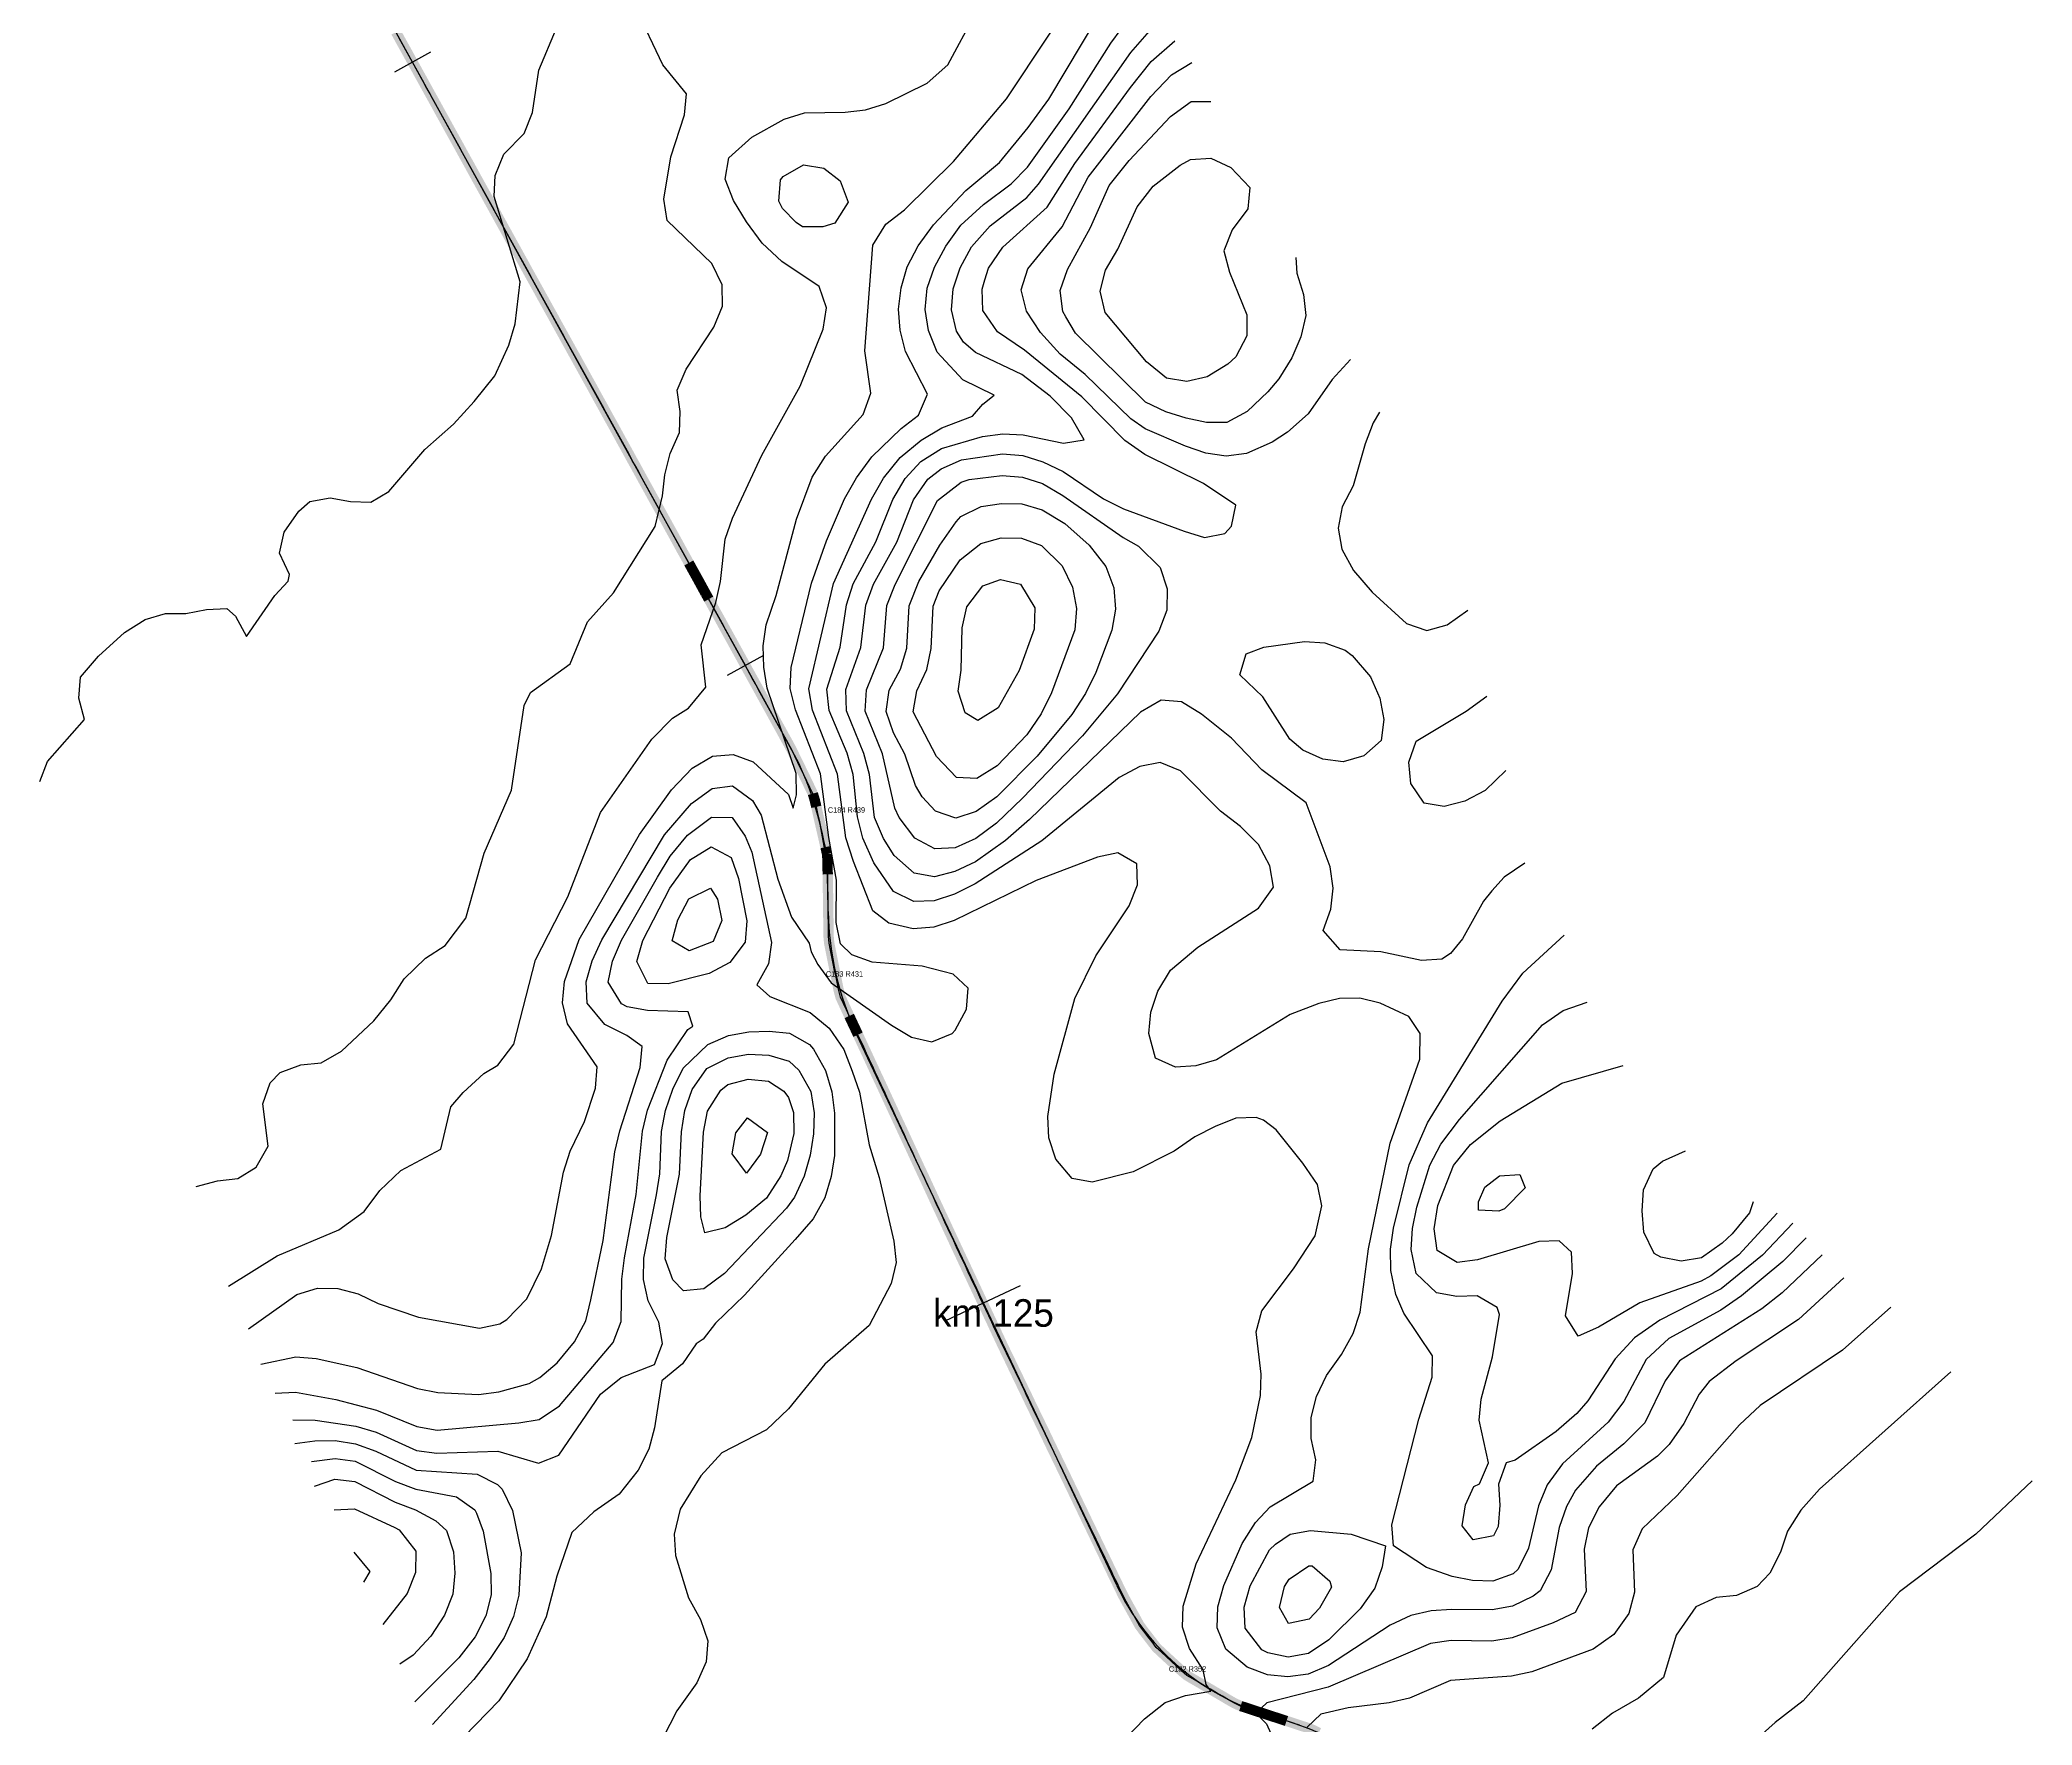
# Model space of a CAD drawing. Header units: metres. Extents: x 697254 to 930473, y 8023396 to 8227001.
# Drawn here: x 830489 to 833383, y 8078434 to 8080882 of the extents above; entities that cross this region are included whole.
import ezdxf

# ---------------------------------------------------------------- set-up
doc = ezdxf.new("R2010")
doc.units = ezdxf.units.M
for name, color, linetype in [('ALIGNMENT_FITTED', 4, 'Continuous'), ('CENTRELINE', 7, 'Continuous'), ('CHAINAGE', 7, 'Continuous'), ('CONTOUR_10M', 33, 'Continuous'), ('CONTOUR_INDEX_50M', 34, 'Continuous'), ('CURVE_LABELS', 4, 'Continuous'), ('GRADE_0-4', 3, 'Continuous'), ('GRADE_4-6', 2, 'Continuous'), ('GRADE_6-8', 30, 'Continuous'), ('GRADE_GT8', 1, 'Continuous')]:
    doc.layers.add(name, color=color, linetype=linetype)

msp = doc.modelspace()

# ---------------------------------------------------------------- linework, layer by layer
at = {"layer": 'ALIGNMENT_FITTED'}
for p, q in [((831579.4, 8079855.1), (830819.7, 8081232)), ((831634.5, 8079615.7), (831634, 8079649.2)), ((832054, 8078636.5), (831675.7, 8079437.8)), ((832311.6, 8078436.3), (832262.7, 8078452.3))]:
    msp.add_line(p, q, dxfattribs=at)
for centre, radius, start, end in [((831194.7, 8079642.9), 439.3, 0.8314, 28.8886), ((832065.9, 8079622), 431.4, -179.1686, -154.7337), ((832372, 8078786.5), 351.7, -154.7337, -108.1058), ((832176.6, 8078023.5), 434.3, 36.2227, 71.8942)]:
    msp.add_arc(centre, radius, start, end, dxfattribs=at)
at = {"layer": 'CENTRELINE'}
msp.add_polyline3d([(832319.2, 8078433.9, 1248.1), (832309.7, 8078437, 1249.4), (832300.2, 8078440.1, 1250.3), (832290.7, 8078443.2, 1251.5), (832281.1, 8078446.3, 1252.4), (832271.6, 8078449.4, 1253.2), (832262.1, 8078452.5, 1254.5), (832252.6, 8078455.6, 1256.1), (832243.1, 8078458.7, 1257.2), (832233.6, 8078461.8, 1257.6), (832224.5, 8078465.9, 1257.4), (832215.8, 8078470.9, 1256.5), (832207.2, 8078476, 1255.4), (832198.6, 8078481, 1254.3), (832189.9, 8078486.1, 1254.4), (832181.3, 8078491.1, 1255.1), (832172.6, 8078496.2, 1255.5), (832164, 8078501.2, 1255.3), (832155.4, 8078506.3, 1254.3), (832147.8, 8078512.8, 1253.7), (832140.5, 8078519.6, 1254.4), (832133.1, 8078526.4, 1254.9), (832125.7, 8078533.2, 1254.7), (832118.4, 8078540, 1254.5), (832111.1, 8078546.8, 1254.3), (832105, 8078554.8, 1254.7), (832098.9, 8078562.7, 1255), (832092.8, 8078570.6, 1255.1), (832086.8, 8078578.7, 1255.3), (832082, 8078587.4, 1255.2), (832077.2, 8078596.2, 1255), (832072.3, 8078604.9, 1254.5), (832067.5, 8078613.7, 1254), (832062.7, 8078622.5, 1254), (832058.3, 8078631.5, 1254), (832054, 8078640.5, 1253.9), (832049.6, 8078649.5, 1253.3), (832045.3, 8078658.5, 1252.8), (832040.9, 8078667.6, 1252.2), (832036.6, 8078676.6, 1252.5), (832032.3, 8078685.6, 1253.2), (832027.9, 8078694.6, 1253.6), (832023.6, 8078703.6, 1253.6), (832019.2, 8078712.7, 1253.5), (832014.9, 8078721.7, 1253.4), (832010.5, 8078730.7, 1253.4), (832006.2, 8078739.7, 1253.5), (832001.9, 8078748.7, 1253.5), (831997.5, 8078757.7, 1253.5), (831993.2, 8078766.8, 1253.5), (831988.8, 8078775.8, 1253.5), (831984.5, 8078784.8, 1253.5), (831980.2, 8078793.8, 1253.6), (831975.8, 8078802.8, 1254.1), (831971.5, 8078811.9, 1254.4), (831967.1, 8078820.9, 1254.6), (831962.8, 8078829.9, 1254.7), (831958.4, 8078838.9, 1254.7), (831954.1, 8078847.9, 1254.7), (831949.8, 8078857, 1254.8), (831945.4, 8078866, 1254.9), (831941.1, 8078875, 1255), (831936.7, 8078884, 1255.1), (831932.4, 8078893, 1255), (831928, 8078902, 1254.9), (831923.7, 8078911.1, 1254.8), (831919.4, 8078920.1, 1254.8), (831915, 8078929.1, 1255.1), (831910.7, 8078938.1, 1255.3), (831906.3, 8078947.1, 1255.4), (831902, 8078956.2, 1255.5), (831897.7, 8078965.2, 1255.5), (831893.3, 8078974.2, 1255.5), (831889, 8078983.2, 1255.8), (831884.7, 8078992.3, 1256.1), (831880.5, 8079001.3, 1256.4), (831876.2, 8079010.4, 1256.6), (831872, 8079019.5, 1257), (831867.7, 8079028.5, 1257.3), (831863.5, 8079037.6, 1257.5), (831859.2, 8079046.6, 1257.9), (831854.9, 8079055.7, 1258.3), (831850.7, 8079064.8, 1258.5), (831846.4, 8079073.8, 1258.4), (831842.2, 8079082.9, 1257.9), (831837.9, 8079092, 1257.7), (831833.7, 8079101, 1257.8), (831829.4, 8079110.1, 1257.8), (831825.2, 8079119.1, 1257.6), (831820.9, 8079128.2, 1257.1), (831816.7, 8079137.3, 1256.4), (831812.5, 8079146.3, 1255.9), (831808.3, 8079155.4, 1255.8), (831804.1, 8079164.5, 1256.2), (831799.8, 8079173.6, 1256.7), (831795.6, 8079182.7, 1256.9), (831791.4, 8079191.7, 1256.7), (831787.2, 8079200.8, 1256.3), (831783, 8079209.9, 1256.3), (831778.8, 8079219, 1256.6), (831774.6, 8079228.1, 1256.6), (831770.4, 8079237.1, 1256.5), (831766.1, 8079246.2, 1256.1), (831761.9, 8079255.3, 1255.6), (831757.7, 8079264.4, 1255.2), (831753.5, 8079273.5, 1255.1), (831749.3, 8079282.5, 1255.5), (831745.1, 8079291.6, 1255.6), (831740.9, 8079300.7, 1255.2), (831736.6, 8079309.8, 1254.7), (831732.4, 8079318.9, 1254.2), (831728.2, 8079327.9, 1253.8), (831724, 8079337, 1253.7), (831719.8, 8079346.1, 1254), (831715.6, 8079355.2, 1254.2), (831711.4, 8079364.3, 1254.3), (831707.2, 8079373.3, 1254.1), (831702.9, 8079382.4, 1253.8), (831698.7, 8079391.5, 1253.4), (831694.5, 8079400.6, 1253.2), (831690.3, 8079409.7, 1253.5), (831686.1, 8079418.7, 1253.6), (831681.9, 8079427.8, 1253.5), (831677.7, 8079436.9, 1253.3), (831673.5, 8079446, 1252.8), (831669.2, 8079455.1, 1252), (831665, 8079464.1, 1251.4), (831660.8, 8079473.2, 1251), (831656.6, 8079482.3, 1250.5), (831652.4, 8079491.4, 1249.5), (831649.8, 8079501, 1247.9), (831647.8, 8079510.8, 1246.5), (831645.8, 8079520.6, 1245.9), (831643.8, 8079530.4, 1245.3), (831641.8, 8079540.2, 1244.9), (831639.9, 8079550, 1246.2), (831637.9, 8079559.9, 1247.7), (831635.9, 8079569.7, 1249), (831635, 8079579.6, 1248.3), (831634.9, 8079589.6, 1247.5), (831634.7, 8079599.6, 1246.8), (831634.6, 8079609.6, 1246.7), (831634.4, 8079619.6, 1246.7), (831634.3, 8079629.6, 1246.7), (831634.2, 8079639.6, 1246), (831634, 8079649.7, 1245.3), (831633.9, 8079659.7, 1244.5), (831633.7, 8079669.7, 1244.3), (831633.6, 8079679.7, 1244.1), (831633.5, 8079689.7, 1243.9), (831632.7, 8079699.6, 1244.3), (831630.5, 8079709.4, 1244.2), (831628.3, 8079719.1, 1243.9), (831626.1, 8079728.9, 1243.3), (831623.8, 8079738.7, 1242.7), (831621.6, 8079748.4, 1242.1), (831619.4, 8079758.2, 1241.3), (831617.2, 8079767.9, 1240.3), (831614.9, 8079777.7, 1239.2), (831612.1, 8079787.2, 1238.6), (831607.7, 8079796.2, 1238.9), (831603.4, 8079805.3, 1238.7), (831599, 8079814.3, 1238), (831594.7, 8079823.3, 1237.3), (831590.3, 8079832.3, 1236.6), (831585.9, 8079841.3, 1235.7), (831581.6, 8079850.3, 1236), (831576.9, 8079859.1, 1236.7), (831572, 8079867.9, 1236.5), (831567.2, 8079876.7, 1235.6), (831562.4, 8079885.4, 1234.9), (831557.5, 8079894.2, 1234.3), (831552.7, 8079903, 1234.7), (831547.9, 8079911.8, 1235.1), (831543.1, 8079920.5, 1235.5), (831538.2, 8079929.3, 1235.2), (831533.4, 8079938.1, 1234.4), (831528.6, 8079946.8, 1233.7), (831523.7, 8079955.6, 1234.2), (831518.9, 8079964.4, 1234.3), (831514.1, 8079973.1, 1233.9), (831509.3, 8079981.9, 1233.2), (831504.4, 8079990.7, 1232.6), (831499.6, 8079999.4, 1232.1), (831494.8, 8080008.2, 1232.4), (831489.9, 8080017, 1232.5), (831485.1, 8080025.7, 1232.1), (831480.3, 8080034.5, 1231.1), (831475.5, 8080043.3, 1229.9), (831470.6, 8080052, 1228.7), (831465.8, 8080060.8, 1228.2), (831461, 8080069.6, 1227.7), (831456.1, 8080078.3, 1227.1), (831451.3, 8080087.1, 1226.2), (831446.5, 8080095.9, 1224.9), (831441.7, 8080104.6, 1224.7), (831436.8, 8080113.4, 1224.9), (831432, 8080122.2, 1224.6), (831427.2, 8080131, 1224), (831422.3, 8080139.7, 1223.3), (831417.5, 8080148.5, 1222.3), (831412.7, 8080157.3, 1221.1), (831407.9, 8080166, 1220.6), (831403, 8080174.8, 1220.2), (831398.2, 8080183.6, 1219.7), (831393.4, 8080192.3, 1219.4), (831388.6, 8080201.1, 1219.3), (831383.7, 8080209.9, 1219.3), (831378.9, 8080218.6, 1219.2), (831374.1, 8080227.4, 1219), (831369.2, 8080236.2, 1218.7), (831364.4, 8080244.9, 1218.4), (831359.6, 8080253.7, 1218.1), (831354.8, 8080262.5, 1217.9), (831349.9, 8080271.2, 1217.9), (831345.1, 8080280, 1217.8), (831340.3, 8080288.8, 1217.7), (831335.4, 8080297.5, 1217.6), (831330.6, 8080306.3, 1217.5), (831325.8, 8080315.1, 1217.4), (831321, 8080323.9, 1217), (831316.1, 8080332.6, 1216.6), (831311.3, 8080341.4, 1216.3), (831306.5, 8080350.2, 1216), (831301.6, 8080358.9, 1215.6), (831296.8, 8080367.7, 1215.2), (831292, 8080376.5, 1214.9), (831287.2, 8080385.2, 1214.7), (831282.3, 8080394, 1214.5), (831277.5, 8080402.7, 1214.2), (831272.6, 8080411.5, 1214), (831267.8, 8080420.3, 1213.9), (831262.9, 8080429, 1213.7), (831258.1, 8080437.8, 1213.4), (831253.2, 8080446.5, 1213), (831248.4, 8080455.3, 1212.8), (831243.5, 8080464.1, 1212.7), (831238.7, 8080472.8, 1212.7), (831233.9, 8080481.6, 1212.7), (831229, 8080490.3, 1212.5), (831224.2, 8080499.1, 1212.3), (831219.3, 8080507.8, 1211.7), (831214.5, 8080516.6, 1211), (831209.6, 8080525.4, 1210.6), (831204.8, 8080534.1, 1210.3), (831199.9, 8080542.9, 1210.2), (831195.1, 8080551.6, 1210), (831190.3, 8080560.4, 1209.8), (831185.4, 8080569.2, 1209.9), (831180.6, 8080577.9, 1210), (831175.7, 8080586.7, 1210), (831170.9, 8080595.5, 1210), (831166.1, 8080604.2, 1209.9), (831161.2, 8080613, 1209.7), (831156.4, 8080621.7, 1209.5), (831151.6, 8080630.5, 1209.7), (831146.7, 8080639.3, 1209.7), (831141.9, 8080648, 1209.6), (831137.1, 8080656.8, 1209.3), (831132.2, 8080665.6, 1208.6), (831127.4, 8080674.3, 1208), (831122.5, 8080683.1, 1207.5), (831117.7, 8080691.9, 1207.4), (831112.9, 8080700.6, 1207.3), (831108, 8080709.4, 1207.1), (831103.2, 8080718.1, 1207), (831098.4, 8080726.9, 1207), (831093.5, 8080735.7, 1207.3), (831088.7, 8080744.4, 1207.5), (831083.8, 8080753.2, 1207.3), (831079, 8080762, 1206.7), (831074.2, 8080770.7, 1206.1), (831069.3, 8080779.5, 1205.5), (831064.5, 8080788.3, 1205.4), (831059.7, 8080797, 1205.4), (831054.8, 8080805.8, 1205.3), (831050, 8080814.5, 1205.1), (831045.2, 8080823.3, 1205.1), (831040.3, 8080832.1, 1205.2), (831035.5, 8080840.8, 1205.3), (831030.6, 8080849.6, 1205.3), (831025.8, 8080858.4, 1205.2), (831021, 8080867.1, 1205), (831016.1, 8080875.9, 1204.8), (831011.3, 8080884.6, 1204.8)], dxfattribs=at)
at = {"layer": 'CHAINAGE'}
for p, q in [((831056.9, 8080864.1), (831004.4, 8080835.1)), ((831540.4, 8079987.6), (831487.8, 8079958.7)), ((831913.5, 8079072.1), (831804.9, 8079021.2))]:
    msp.add_line(p, q, dxfattribs=at)
at = {"layer": 'CONTOUR_10M'}
for points, elevation in [([(830792.1, 8079009.5), (830862.7, 8079059.6), (830892.4, 8079068.6), (830922, 8079068.4), (830951.4, 8079060.3), (830980.8, 8079046.7), (831039.5, 8079026.5), (831128, 8079010.8), (831157.6, 8079016.9), (831167.7, 8079023), (831196.5, 8079053.3), (831218, 8079096.8), (831232.7, 8079145.1), (831250, 8079237.1), (831259.8, 8079267.7), (831280.6, 8079310.9), (831296.4, 8079359.5), (831298.9, 8079390.2), (831255.6, 8079452.5), (831248.4, 8079483.4), (831251.6, 8079514.1), (831272.9, 8079575.3), (831360.1, 8079727.8), (831406.7, 8079792.6), (831436.7, 8079824), (831466.6, 8079841.4), (831496.2, 8079844.1), (831525.6, 8079833.4), (831576.7, 8079785.8), (831583.6, 8079765.9), (831588.2, 8079785.6), (831587.8, 8079816.4), (831545.9, 8079940.2), (831540.8, 8079971), (831540.1, 8080001.8), (831544.3, 8080032.5), (831559, 8080074.8), (831588.6, 8080185.7), (831611.2, 8080246.9), (831630.7, 8080277.3), (831685, 8080338), (831696.4, 8080368.6), (831687.8, 8080430.3), (831699.5, 8080584), (831718.2, 8080614.4), (831745.5, 8080635.2), (831816.5, 8080705.2), (831893.3, 8080796.3), (832017.2, 8080983.3)], 1240), ([(830716.1, 8079216.4), (830747.2, 8079224.7), (830776.8, 8079228.1), (830803.5, 8079244.4), (830820.8, 8079274.9), (830813.2, 8079336.5), (830824, 8079367.1), (830838.4, 8079382.1), (830868.2, 8079393.3), (830897.8, 8079396.3), (830927.6, 8079412.8), (830974.3, 8079457), (830998.9, 8079487.4), (831018.4, 8079517.9), (831049.5, 8079548.1), (831077.9, 8079566.5), (831108.1, 8079606.1), (831134.5, 8079700.6), (831174.6, 8079792.3), (831192.8, 8079915.1), (831202.1, 8079934), (831259.5, 8079975.6), (831284.7, 8080036.7), (831322.6, 8080078.8), (831383.3, 8080175), (831393.7, 8080219.6), (831396.9, 8080250.4), (831404.9, 8080281), (831418.5, 8080311.6), (831419.2, 8080342.3), (831415, 8080373.2), (831428, 8080403.7), (831468.1, 8080464.6), (831481.1, 8080495.2), (831480.6, 8080526), (831465.2, 8080557), (831400.5, 8080619.6), (831395.6, 8080650.5), (831405.6, 8080711.9), (831425.6, 8080773.1), (831428.8, 8080803.8), (831394.2, 8080845.7), (831354.9, 8080928.1)], 1220), ([(830763.5, 8079071.6), (830834.1, 8079115.7), (830923.4, 8079153.4), (830960.2, 8079180.3), (830983, 8079210.7), (831013.4, 8079239.7), (831071.6, 8079270.8), (831086.4, 8079332.1), (831104, 8079353.2), (831134, 8079380.4), (831154.7, 8079392.6), (831177.9, 8079423), (831209, 8079545.6), (831256.1, 8079637.1), (831303.5, 8079759.5), (831378.3, 8079866.4), (831408.3, 8079896.6), (831431.4, 8079911.3), (831456.7, 8079941.6), (831449.8, 8080003.3), (831471, 8080064.5), (831478, 8080095.2), (831484.9, 8080156.6), (831495.5, 8080187.2), (831538, 8080278.8), (831593.5, 8080379.1), (831627.3, 8080462), (831632.1, 8080492.7), (831621.2, 8080523.7), (831566.9, 8080560.3), (831538.4, 8080586.6), (831515.8, 8080617.7), (831496.9, 8080648.8), (831484.9, 8080679.8), (831490.3, 8080710.5), (831523.3, 8080740.7), (831570.3, 8080766.7), (831600, 8080776), (831659.1, 8080776.9), (831688.7, 8080780.3), (831718.4, 8080789.6), (831778, 8080818.9), (831808, 8080845.6), (831848.5, 8080920.1)], 1230), ([(831973.8, 8078318.8), (832094.1, 8078443.2), (832124, 8078466.7), (832153.7, 8078477.3), (832190.4, 8078483.2), (832183.5, 8078492.9), (832179.1, 8078514.2), (832159.3, 8078545.3), (832149.1, 8078576.2), (832150.1, 8078607), (832169.2, 8078668.2), (832226.5, 8078790.4), (832249.7, 8078851.6), (832262.4, 8078912.9), (832263.5, 8078943.7), (832255.9, 8079005.3), (832264.5, 8079036), (832310.6, 8079096.8), (832341.9, 8079144.8), (832351.7, 8079188.4), (832345.2, 8079219.3), (832323.8, 8079250.4), (832285.3, 8079298.9), (832266.9, 8079312.9), (832256.1, 8079316.6), (832226.5, 8079315.6), (832196.7, 8079303.7), (832166.9, 8079288.5), (832137.1, 8079267.8), (832077.4, 8079237.8), (832018.1, 8079222.7), (831988.6, 8079228), (831964.9, 8079256.3), (831955, 8079287.2), (831953.6, 8079318), (831962.7, 8079379.4), (831992.9, 8079489.7), (832023.4, 8079551.4), (832071.5, 8079623.9), (832083.6, 8079654.4), (832082.8, 8079685.2), (832055.4, 8079700.9), (832025.8, 8079695), (831936.5, 8079660.9), (831817.4, 8079602.7), (831787.7, 8079593.1), (831758.1, 8079590.6), (831722.3, 8079598.8), (831699.4, 8079617.1), (831671, 8079688.3), (831660.2, 8079722.9), (831648.1, 8079815.4), (831611.4, 8079908.3), (831606.4, 8079939.2), (831641.9, 8080092.5), (831697.2, 8080214.7), (831714.7, 8080245.2), (831739.2, 8080275.6), (831769.6, 8080300.3), (831799.5, 8080318.5), (831844.3, 8080335.4), (831859.1, 8080352.6), (831875.6, 8080365.7), (831830.1, 8080388.4), (831792.9, 8080428.6), (831780.2, 8080459.6), (831775.4, 8080490.4), (831778.2, 8080521.1), (831788.9, 8080551.7), (831805.5, 8080582.3), (831827.2, 8080612.7), (831860.2, 8080642.9), (831900.3, 8080673), (831923.8, 8080697.2), (831984.3, 8080781.7), (832045, 8080877.4), (832075.2, 8080917.7)], 1260), ([(830489.2, 8079804.9), (830500.4, 8079834), (830554, 8079894.7), (830545.7, 8079925.6), (830548.2, 8079956.4), (830574.6, 8079986.7), (830612.3, 8080021.2), (830642.2, 8080039.9), (830671.9, 8080049), (830701.4, 8080048.6), (830731.1, 8080054.7), (830760.7, 8080056), (830773.5, 8080045), (830789.6, 8080015.3), (830830.6, 8080074.9), (830850, 8080095.8), (830852.1, 8080105.3), (830837.5, 8080136.3), (830844.1, 8080167), (830865.6, 8080197.4), (830881.4, 8080211.3), (830911.1, 8080216.6), (830940.5, 8080211.5), (830970.1, 8080210.5), (830996.1, 8080226.1), (831048.7, 8080286.8), (831090.1, 8080324), (831120.2, 8080356.6), (831150.4, 8080394), (831170.7, 8080438.7), (831179.9, 8080469.3), (831186.9, 8080530.7), (831149.3, 8080654.5), (831150.8, 8080685.2), (831163.4, 8080715.8), (831192.7, 8080746.1), (831205.1, 8080776.7), (831214.1, 8080838.1), (831239.7, 8080899.2)], 1210), ([(833078.4, 8079117.1), (833020.4, 8079062), (832990.5, 8079038.7), (832871, 8078963.4), (832850.5, 8078934.1), (832820.7, 8078873), (832790, 8078842.7), (832750.3, 8078810.2), (832720.2, 8078775.3), (832706.8, 8078751.8), (832696.3, 8078721.2), (832684.7, 8078659.8), (832668.7, 8078629.3), (832658.5, 8078621.2), (832628.7, 8078606.7), (832599.1, 8078601.6), (832540, 8078602.1), (832510.4, 8078599.9), (832480.7, 8078593.1), (832451, 8078579.3), (832361.3, 8078520.6), (832331.6, 8078508.1), (832302, 8078504.2), (832272.4, 8078507), (832243.1, 8078518.2), (832212.1, 8078544.4), (832199.4, 8078575.4), (832200.5, 8078606.1), (832209.3, 8078636.8), (832235.7, 8078697.9), (832255, 8078728.4), (832276.4, 8078751.3), (832338.8, 8078788.6), (832342.8, 8078819.3), (832335.9, 8078850.2), (832336, 8078880.9), (832344, 8078911.6), (832358.5, 8078942.1), (832380.1, 8078972.5), (832396.9, 8079003), (832407.1, 8079033.7), (832419.5, 8079125.8), (832450.6, 8079279.2), (832493.9, 8079401.6), (832494.5, 8079438.6), (832477.7, 8079463.4), (832436.1, 8079482.6), (832406.7, 8079490.2), (832377.1, 8079489.3), (832347.4, 8079482.4), (832305.3, 8079466.2), (832198.3, 8079400.3), (832168.6, 8079391.8), (832139, 8079389.8), (832109.7, 8079402.9), (832100.4, 8079438.7), (832102.9, 8079469.5), (832113.2, 8079500.1), (832131.5, 8079530.6), (832171.4, 8079563.9), (832259.4, 8079620.8), (832281.3, 8079651.2), (832276.2, 8079682.1), (832259.3, 8079713.1), (832233.4, 8079739.2), (832204.2, 8079761.6), (832146, 8079820.3), (832116.7, 8079832.2), (832087, 8079826.5), (832057.2, 8079810.7), (831944.7, 8079718.3), (831847.8, 8079656.1), (831818, 8079641), (831788.3, 8079631.3), (831758.7, 8079630.2), (831729.4, 8079644.9), (831700.5, 8079686.7), (831684.9, 8079722.5), (831676.8, 8079753.4), (831670.5, 8079815), (831661.9, 8079846), (831635.7, 8079907.9), (831632.6, 8079938.8), (831651.6, 8080000), (831660.8, 8080061.4), (831670.5, 8080092), (831703.5, 8080153), (831728.4, 8080214.2), (831746.1, 8080244.7), (831769.1, 8080269.5), (831799, 8080288.5), (831858.4, 8080305.9), (831888, 8080309.5), (831917.5, 8080308.4), (831976.4, 8080296.4), (832006.1, 8080300.8), (831987.7, 8080333.1), (831956.8, 8080364.4), (831915.7, 8080395.8), (831848.4, 8080427.7), (831831, 8080442.9), (831820.9, 8080458.9), (831813.7, 8080489.8), (831816.1, 8080520.5), (831826, 8080551.1), (831842.6, 8080581.6), (831869.7, 8080612), (831923.1, 8080653.1), (831939.7, 8080672.4), (832074.3, 8080863.5), (832104.5, 8080898.5)], 1270), ([(832646.3, 8079685.9), (832616.4, 8079665.8), (832598.6, 8079646.1), (832586.3, 8079631.1), (832555.9, 8079576.3), (832538.6, 8079554.7), (832525.8, 8079546.5), (832496.2, 8079544.6), (832437.3, 8079557.1), (832378.3, 8079560.3), (832353.4, 8079588.5), (832364.6, 8079619.1), (832368.1, 8079649.8), (832363.6, 8079680.7), (832328.6, 8079773.6), (832264.3, 8079821.6), (832220.5, 8079867.6), (832176.9, 8079902.5), (832147.7, 8079920.3), (832118.2, 8079922.7), (832088.3, 8079905.2), (831927.1, 8079749.3), (831892.2, 8079719.1), (831848.3, 8079688.1), (831818.5, 8079673.8), (831788.8, 8079666.3), (831759.4, 8079671.4), (831730.2, 8079697.2), (831714.8, 8079722), (831701.6, 8079752.5), (831694.3, 8079814.7), (831686.3, 8079845.6), (831661.1, 8079907.5), (831660.2, 8079938.3), (831682, 8079999.5), (831689, 8080061), (831700.3, 8080091.5), (831734, 8080152.5), (831758.2, 8080213.7), (831779.3, 8080244.1), (831798.5, 8080259), (831828.3, 8080272.2), (831887.5, 8080280.6), (831917, 8080278.1), (831946.4, 8080269.3), (831975.8, 8080254.9), (832034.2, 8080215.5), (832063.6, 8080200.7), (832151.7, 8080168.5), (832181.1, 8080159.1), (832210.8, 8080165.2), (832220.2, 8080175.4), (832226.5, 8080206.1), (832179.5, 8080237.6), (832094.4, 8080279.7), (832065.2, 8080300), (832002.8, 8080363.6), (831919.5, 8080431.5), (831880.3, 8080457.9), (831859.1, 8080489.1), (831858.3, 8080519.8), (831862.1, 8080533.3), (831867.5, 8080550.5), (831887.9, 8080580.9), (831952.5, 8080639.2), (831992.7, 8080702.3), (832073.5, 8080812.7), (832103.7, 8080850.4), (832137.8, 8080880.4)], 1280), ([(832393.4, 8080417.6), (832366.6, 8080388.5), (832331.8, 8080338.7), (832301.8, 8080312.3), (832279.4, 8080297.6), (832242.2, 8080281.3), (832212.6, 8080277.2), (832183.1, 8080281.6), (832153.7, 8080291.6), (832095, 8080317), (832073.9, 8080331.7), (832007.6, 8080396), (831971.6, 8080425.7), (831942.6, 8080456.9), (831922.4, 8080488), (831914.8, 8080518.9), (831924.3, 8080549.5), (831974.5, 8080610.3), (832012.3, 8080682.6), (832102.9, 8080799.6), (832132.9, 8080831), (832162.8, 8080849)], 1290), ([(832145.7, 8080699.8), (832160.5, 8080708.3), (832190.1, 8080710.2), (832219.4, 8080696.7), (832246.8, 8080667.4), (832244.2, 8080636.7), (832221.1, 8080606.3), (832209, 8080575.7), (832217.2, 8080544.8), (832242.6, 8080482.8), (832242.7, 8080452), (832226.7, 8080421.5), (832214.8, 8080410.8), (832184.9, 8080392.4), (832155.2, 8080385.9), (832125.8, 8080390.4), (832096.6, 8080414.3), (832037, 8080486.2), (832029.3, 8080517.1), (832037.4, 8080547.7), (832055.2, 8080578.2), (832083.4, 8080639.3), (832106.6, 8080669.7), (832145.7, 8080699.8)], 1310), ([(831565, 8080678.5), (831568.9, 8080683.4), (831598.7, 8080700.3), (831628.2, 8080695.6), (831651.7, 8080677.1), (831663.3, 8080646.1), (831643.9, 8080615.7), (831626.8, 8080610.3), (831597.3, 8080610.6), (831587.8, 8080616.6), (831568.2, 8080637.2), (831562.9, 8080647.7), (831565, 8080678.5)], 1240), ([(832435.4, 8080341.1), (832425.9, 8080325.9), (832414.7, 8080295.4), (832396.9, 8080234.1), (832381.2, 8080203.6), (832375.2, 8080172.9), (832380.4, 8080142), (832397.5, 8080111), (832424.7, 8080079.8), (832474.7, 8080034.1), (832504.1, 8080024.1), (832533.7, 8080032.2), (832563.6, 8080053.6)], 1280), ([(831839.4, 8080243.2), (831887, 8080249.2), (831916.5, 8080246.9), (831945.9, 8080237.7), (831975.2, 8080220.4), (832062.9, 8080159.2), (832085.4, 8080146.8), (832116.5, 8080115.6), (832127, 8080084.6), (832126.3, 8080053.8), (832114.5, 8080023.3), (832054.5, 8079931.9), (832003.7, 8079871.2), (831916.7, 8079780.3), (831878.8, 8079744.1), (831848.9, 8079721.8), (831819.1, 8079708.6), (831789.5, 8079706.9), (831760.2, 8079722.4), (831737.6, 8079752.4), (831731.4, 8079766.1), (831713.2, 8079845.1), (831688.2, 8079907.1), (831690.1, 8079937.8), (831714.7, 8079999), (831719.8, 8080060.5), (831731.9, 8080091), (831793.1, 8080213.1), (831827.7, 8080239.7), (831839.4, 8080243.2)], 1290), ([(831856.3, 8080150.6), (831885.5, 8080158.8), (831915.1, 8080158.2), (831944.5, 8080147.7), (831974.4, 8080117.9), (831989.1, 8080086.8), (831995.2, 8080056), (831992.5, 8080025.2), (831958.7, 8079933.5), (831944, 8079902.9), (831923.1, 8079872.5), (831880.1, 8079827.4), (831850.3, 8079809.2), (831820.8, 8079810.4), (831791.7, 8079841.2), (831757.7, 8079906), (831763.1, 8079936.6), (831777.9, 8079967.2), (831783.8, 8079997.9), (831787, 8080059.4), (831795.6, 8080081.6), (831825.9, 8080126.5), (831856.3, 8080150.6)], 1310), ([(831858.9, 8080089), (831884.5, 8080098.2), (831914, 8080091.3), (831934.7, 8080057), (831933.7, 8080026.2), (831912, 8079966.1), (831881.5, 8079911.9), (831851.7, 8079893.1), (831833.4, 8079904.7), (831823.4, 8079935.7), (831827.6, 8079966.4), (831829, 8080027.9), (831835.9, 8080058.6), (831858.9, 8080089)], 1320), ([(832241.7, 8079990.4), (832267.2, 8079999.8), (832326.4, 8080008.3), (832356, 8080006.2), (832385.4, 8079995.7), (832395.6, 8079987.9), (832422.3, 8079956.7), (832435.6, 8079925.7), (832441.5, 8079894.8), (832437.9, 8079864.1), (832412.4, 8079842.2), (832382.7, 8079833.4), (832353.2, 8079837.1), (832323.9, 8079850.2), (832304.8, 8079866.3), (832266, 8079927.9), (832232.2, 8079959.8), (832241.7, 8079990.4)], 1290), ([(832619, 8079820.9), (832588.9, 8079791.6), (832559.1, 8079776.1), (832529.4, 8079768.3), (832500, 8079773.2), (832480.9, 8079801.9), (832477.8, 8079832.7), (832488.4, 8079863.3), (832561.3, 8079907), (832591.2, 8079928.5)], 1290), ([(830830.9, 8078916.3), (830860.4, 8078917.6), (830919.4, 8078907.2), (830978.2, 8078891.7), (831037, 8078867.9), (831066.4, 8078862.5), (831184.8, 8078873.1), (831214.5, 8078877.8), (831244.3, 8078897.9), (831322, 8078989.8), (831333.6, 8079020.3), (831334.6, 8079081.9), (831338.4, 8079112.6), (831355.3, 8079204.6), (831364.5, 8079296.8), (831371.9, 8079327.5), (831400.3, 8079400), (831430.6, 8079444.3), (831438, 8079449.5), (831431, 8079470.2), (831371.9, 8079472.3), (831342.4, 8079477.4), (831334.1, 8079482), (831314.8, 8079513.1), (831321.2, 8079543.7), (831334.4, 8079574.3), (831386.5, 8079665.8), (831405.1, 8079696.1), (831430.1, 8079726.6), (831465.1, 8079752.9), (831494.7, 8079752.3), (831514, 8079725.3), (831523.4, 8079701.9), (831552.1, 8079570.8), (831547.5, 8079540.1), (831530.8, 8079509.6), (831549.6, 8079492.5), (831608.3, 8079469.4), (831635.7, 8079446.3), (831657, 8079415.2), (831669.4, 8079384.2), (831679.7, 8079353.3), (831693.8, 8079276.8), (831708.4, 8079229.7), (831729.7, 8079137), (831733.2, 8079106.2), (831725.8, 8079075.5), (831693.8, 8079014.5), (831629.6, 8078958.6), (831576.8, 8078893.3), (831544.8, 8078863), (831479.7, 8078829.5), (831449.6, 8078796.2), (831419.2, 8078747.6), (831410.5, 8078711.3), (831412.5, 8078680.5), (831431.3, 8078618.7), (831449, 8078587.6), (831459.6, 8078556.7), (831457.2, 8078525.9), (831443.8, 8078495.4), (831414.5, 8078455), (831384, 8078395.1)], 1260), ([(831441.6, 8079695.7), (831464.4, 8079709.6), (831493.7, 8079694.5), (831503.9, 8079663.9), (831516, 8079602.1), (831513.8, 8079571.4), (831491.3, 8079542), (831461.4, 8079525.9), (831402.1, 8079510.7), (831372.5, 8079511.5), (831356.4, 8079543.2), (831365, 8079573.8), (831404.3, 8079650), (831434.6, 8079691.3), (831441.6, 8079695.7)], 1270), ([(831431.8, 8079634.3), (831463.5, 8079649.9), (831473.6, 8079633.6), (831479.9, 8079602.7), (831467.1, 8079572.1), (831432.4, 8079558.6), (831407.8, 8079573.1), (831416, 8079603.7), (831431.8, 8079634.3)], 1280), ([(833055.2, 8079142.1), (833021.1, 8079107.4), (832961.2, 8079057.5), (832931.3, 8079036.6), (832855.4, 8078995.6), (832822.9, 8078965.3), (832790.1, 8078904.3), (832767.6, 8078873.9), (832701.1, 8078813.4), (832678.7, 8078783), (832666.3, 8078752.4), (832651.8, 8078691.1), (832636.6, 8078660.6), (832629.5, 8078653.9), (832599.8, 8078643.2), (832570.2, 8078643.9), (832540.8, 8078649.8), (832503.7, 8078662.8), (832455.6, 8078694.3), (832453, 8078725.1), (832492.5, 8078878.4), (832511.7, 8078939.6), (832512.2, 8078970.4), (832470.5, 8079032.6), (832458.8, 8079059.5), (832451.9, 8079094.5), (832451.4, 8079125.3), (832455.8, 8079156), (832478.4, 8079247.9), (832505, 8079309), (832613.5, 8079485.6), (832643.7, 8079526.5), (832703.7, 8079581.3)], 1280), ([(833035.8, 8079163), (832991.5, 8079116.5), (832931.8, 8079067.6), (832842.4, 8079022.5), (832805.7, 8078996.4), (832777.7, 8078966.1), (832737.9, 8078905.2), (832722, 8078886.5), (832692, 8078860.6), (832632.2, 8078818.8), (832619.1, 8078814.8), (832608.2, 8078784.2), (832610.3, 8078753.4), (832607.6, 8078722.6), (832600.8, 8078709), (832571.2, 8078703.2), (832555.4, 8078723.5), (832560.2, 8078754.2), (832572.5, 8078780.6), (832580.7, 8078784.6), (832593.6, 8078815.2), (832580, 8078877), (832582.8, 8078907.7), (832599.4, 8078969), (832609.6, 8079030.4), (832606.3, 8079040.5), (832577, 8079057.8), (832547.4, 8079056.6), (832517.9, 8079062), (832488.8, 8079090.3), (832481.3, 8079124.8), (832483.3, 8079155.5), (832489.4, 8079186.2), (832508.6, 8079247.4), (832524.2, 8079278), (832551.6, 8079313.8), (832672.1, 8079451.2), (832702, 8079472.3), (832737.1, 8079484.3)], 1290), ([(830856.5, 8078877.6), (830889.3, 8078876.8), (830948.3, 8078868.4), (830977.7, 8078859.5), (831036.4, 8078833.1), (831065.9, 8078828.9), (831154.6, 8078832.1), (831213.4, 8078814.7), (831243.2, 8078826.1), (831303.7, 8078914.7), (831333.7, 8078938.9), (831381.9, 8078958), (831393.9, 8078988.6), (831388.3, 8079019.5), (831373, 8079050.5), (831365.9, 8079081.4), (831366.4, 8079112.1), (831385.2, 8079204.2), (831389.7, 8079234.9), (831392.5, 8079296.4), (831398.2, 8079327), (831408.5, 8079357.7), (831423.9, 8079388.2), (831459.8, 8079422.7), (831489.5, 8079435.9), (831519.2, 8079441.2), (831548.8, 8079442.3), (831578.3, 8079439.2), (831607.5, 8079422.6), (831613.2, 8079415.9), (831630.7, 8079384.8), (831639.9, 8079353.9), (831643.8, 8079323.1), (831643.4, 8079261.5), (831638.6, 8079230.8), (831629.4, 8079200.2), (831612.7, 8079169.7), (831586.4, 8079139.3), (831513, 8079058.7), (831470.7, 8079018.1), (831452.8, 8078994.9), (831442.7, 8078987.8), (831422.7, 8078959), (831392.7, 8078934), (831382.1, 8078865.7), (831373.8, 8078835), (831358.2, 8078804.5), (831330.9, 8078769.6), (831294.1, 8078744), (831261.8, 8078713.7), (831240.3, 8078650.2), (831224.8, 8078591.2), (831196.9, 8078530.1), (831155.8, 8078469.3), (831088.5, 8078400)], 1270), ([(831458.3, 8079387.6), (831489, 8079403.5), (831518.7, 8079408.6), (831548.2, 8079407.4), (831577.6, 8079398.4), (831591.6, 8079385.5), (831609.2, 8079354.4), (831613.9, 8079323.5), (831613.2, 8079292.8), (831608.4, 8079262.1), (831599.4, 8079231.5), (831585.7, 8079200.9), (831574.1, 8079185.1), (831483.9, 8079090.1), (831454, 8079067.9), (831424.4, 8079064.7), (831408.6, 8079080.7), (831397.6, 8079111.6), (831400, 8079142.4), (831418.4, 8079234.4), (831421.3, 8079295.9), (831426, 8079326.6), (831436.9, 8079357.2), (831458.3, 8079387.6)], 1280), ([(831478.4, 8079356.5), (831488.4, 8079364.5), (831518.1, 8079372.4), (831547.6, 8079369.2), (831569.9, 8079355), (831576.7, 8079345.8), (831583.8, 8079324), (831584.3, 8079293.3), (831575.3, 8079254.2), (831565.4, 8079232), (831544.8, 8079199.6), (831514.9, 8079174.9), (831485, 8079156.4), (831455.3, 8079148.9), (831449.3, 8079172.3), (831448.4, 8079203.1), (831453.1, 8079295.4), (831459.2, 8079326.1), (831478.4, 8079356.5)], 1290), ([(832977.9, 8079194), (832972.9, 8079178.3), (832947.4, 8079147.9), (832932.9, 8079133.9), (832903, 8079113), (832873.4, 8079108), (832843.9, 8079114), (832834.3, 8079119), (832819.1, 8079150), (832816.9, 8079180.9), (832819, 8079211.6), (832832.7, 8079242.1), (832846.2, 8079253.4), (832880, 8079268)], 1310), ([(832588.4, 8079215.4), (832609.4, 8079232), (832639, 8079233.8), (832646.8, 8079214.4), (832616.9, 8079184.1), (832608.5, 8079180.4), (832579, 8079181.9), (832579.2, 8079194.4), (832588.4, 8079215.4)], 1310), ([(833110, 8079083.7), (833043.8, 8079023.3), (832953.5, 8078963.2), (832914.2, 8078933.1), (832899.8, 8078914.7), (832877.3, 8078872.1), (832856.3, 8078841.7), (832839.2, 8078824.8), (832779.7, 8078781.4), (832754.3, 8078751), (832738.9, 8078720.5), (832732.4, 8078689.8), (832735.3, 8078628.2), (832719.4, 8078597.7), (832687.5, 8078582.4), (832628, 8078560.9), (832598.4, 8078556), (832539.3, 8078556.8), (832509.6, 8078552.5), (832360.8, 8078489.3), (832271.8, 8078466.5), (832255.6, 8078451.4), (832271.3, 8078435.8), (832292, 8078389.2)], 1260), ([(833265.4, 8078947.2), (833074.6, 8078776.6), (833047.3, 8078746.2), (833027.8, 8078715.8), (833017.9, 8078685.1), (833002.1, 8078654.6), (832983.9, 8078635.3), (832954.1, 8078622.2), (832924.5, 8078619.5), (832894.7, 8078605.7), (832866.3, 8078564.5), (832847.9, 8078503.3), (832811.6, 8078473.1), (832774, 8078451.4), (832744, 8078428)], 1240), ([(830859.6, 8078843), (830888.9, 8078847.2), (830918.4, 8078847.3), (830947.9, 8078842.8), (830977.3, 8078832.1), (831035.9, 8078804.2), (831124.5, 8078798.6), (831153.8, 8078783.5), (831160.8, 8078776.9), (831175.6, 8078745.9), (831188.6, 8078684.2), (831185.2, 8078622.7), (831177.2, 8078592), (831163.5, 8078561.5), (831143.6, 8078531), (831119.7, 8078500.4), (831059.5, 8078434.8)], 1280), ([(830883.7, 8078817.1), (830918, 8078821.3), (830947.5, 8078817.5), (831006.1, 8078787.9), (831035.5, 8078777), (831094.4, 8078765.5), (831121, 8078746.8), (831123.6, 8078741.9), (831133.2, 8078715.8), (831144.5, 8078654.1), (831144.6, 8078623.3), (831137, 8078592.7), (831121.5, 8078562.1), (831098.1, 8078531.7), (831033.8, 8078467.8)], 1290), ([(833383.4, 8078789), (833301.7, 8078711.3), (833190.6, 8078627.8), (833050.7, 8078469.2), (833010.2, 8078437.9), (832950.2, 8078384)], 1230), ([(830916.8, 8078747), (830946.4, 8078748.4), (831005, 8078721.1), (831011.1, 8078717.8), (831035.3, 8078686.6), (831034.7, 8078655.9), (831022.9, 8078625.3), (830987.5, 8078580.2)], 1310), ([(832284.4, 8078697.1), (832305.3, 8078711.5), (832335, 8078716.9), (832394, 8078711.5), (832444.2, 8078694.5), (832439, 8078663.8), (832428.3, 8078633.2), (832407.3, 8078602.8), (832361.9, 8078557.9), (832332.1, 8078537.9), (832302.4, 8078532.9), (832273, 8078538.9), (832264.4, 8078543.6), (832240, 8078574.7), (832238.6, 8078605.5), (832247.3, 8078636.2), (832275.4, 8078688.5), (832284.4, 8078697.1)], 1280), ([(830945.3, 8078685.1), (830968.7, 8078657), (830959.2, 8078641.9)], 1320), ([(832332.5, 8078665.6), (832337.6, 8078665.5), (832363.3, 8078643.2), (832365.6, 8078634.2), (832348.2, 8078603.7), (832332.9, 8078588), (832303.2, 8078581.7), (832290.2, 8078604.7), (832297.2, 8078635.3), (832304.3, 8078645.9), (832332.5, 8078665.6)], 1290)]:
    msp.add_lwpolyline(points, dxfattribs=dict(at, elevation=elevation))
at = {"layer": 'CONTOUR_INDEX_50M'}
for points, elevation in [([(830810.3, 8078958.6), (830861.3, 8078969.2), (830890.8, 8078966.4), (830949.7, 8078953.3), (831037.9, 8078923.2), (831067.3, 8078917), (831126.4, 8078914.4), (831156, 8078918), (831199.8, 8078930.2), (831215.5, 8078938.8), (831240.6, 8078960.3), (831265.7, 8078990.7), (831282.3, 8079021.2), (831289.7, 8079051.8), (831307.4, 8079138.2), (831324.6, 8079266.7), (831331.6, 8079297.4), (831361.1, 8079389.2), (831364.1, 8079419.9), (831341.8, 8079435.8), (831310, 8079451.6), (831284.1, 8079482.8), (831283, 8079513.6), (831291.7, 8079544.2), (831305.4, 8079574.8), (831396.7, 8079727.2), (831435.9, 8079773), (831465.8, 8079794.7), (831495.4, 8079798.6), (831524.6, 8079777.2), (831536.9, 8079755.7), (831561.4, 8079662.9), (831581, 8079607.7), (831606.7, 8079569.9), (831609.7, 8079557.2), (831619.4, 8079538.9), (831638.6, 8079512.2), (831726.2, 8079450.8), (831755.5, 8079433.5), (831785, 8079426.4), (831814.7, 8079438.7), (831819, 8079443.3), (831835.5, 8079473.8), (831837.6, 8079504.6), (831816.1, 8079524.9), (831770.7, 8079536.4), (831698.2, 8079542.5), (831668.8, 8079552.8), (831652.3, 8079569.1), (831646, 8079600), (831646.7, 8079661.5), (831635.3, 8079723.3), (831623.4, 8079815.8), (831587, 8079908.7), (831579.4, 8079939.6), (831580.7, 8079970.4), (831610, 8080093), (831631.9, 8080154.2), (831658.3, 8080215.3), (831675.5, 8080245.8), (831697.8, 8080276.2), (831740.3, 8080317.5), (831765.8, 8080336.7), (831778.5, 8080367.3), (831746.7, 8080429.3), (831738.9, 8080460.2), (831736.8, 8080491), (831740.2, 8080521.8), (831749.3, 8080552.4), (831765.3, 8080582.9), (831787.3, 8080613.3), (831834.6, 8080663), (831883.3, 8080704.1), (831924.8, 8080754.6), (831955, 8080796.1), (832027.6, 8080917.2)], 1250), ([(832313.9, 8080565.8), (832315.2, 8080543.2), (832324.9, 8080512.3), (832328.2, 8080481.4), (832321.2, 8080450.8), (832307.8, 8080420.2), (832289.2, 8080389.7), (832273.2, 8080370.8), (832243.2, 8080342.4), (832213.4, 8080326.3), (832183.8, 8080326.1), (832154.4, 8080332.4), (832125, 8080341.5), (832095.6, 8080355.6), (831993.9, 8080456.1), (831979.4, 8080479.9), (831975.5, 8080487.2), (831971.5, 8080518), (831982, 8080548.6), (832015.7, 8080609.6), (832042.8, 8080670.7), (832071.8, 8080706.7), (832131.9, 8080770.8), (832161.9, 8080792.5), (832190.5, 8080792.4)], 1300), ([(831820.2, 8080181.9), (831826.9, 8080189.7), (831856.7, 8080204.4), (831886.3, 8080208.5), (831915.9, 8080208), (831945.3, 8080199.5), (831978.1, 8080179.4), (832013.7, 8080148), (832037.8, 8080116.8), (832049.3, 8080085.9), (832051.6, 8080055.1), (832046.4, 8080024.4), (832023.2, 8079963.2), (832008.1, 8079932.7), (831988.3, 8079902.2), (831937.8, 8079841.5), (831879.4, 8079782.4), (831849.5, 8079761.1), (831819.8, 8079751.5), (831790.4, 8079761.5), (831770.7, 8079782.6), (831761.4, 8079798.8), (831745.9, 8079844.6), (831729.5, 8079875.6), (831718.5, 8079906.6), (831723.2, 8079937.3), (831739.3, 8079967.8), (831748.6, 8079998.4), (831752.1, 8080059.9), (831766.3, 8080095.2), (831796.7, 8080147.9), (831820.2, 8080181.9)], 1300), ([(833012.8, 8079177.7), (832957.1, 8079117), (832916.4, 8079086.9), (832902.4, 8079079), (832813.3, 8079047.5), (832753.6, 8079012.2), (832723.8, 8078998.8), (832705.4, 8079028.8), (832715.5, 8079090.2), (832714.2, 8079121), (832696.5, 8079137.5), (832666.9, 8079136.6), (832577.8, 8079110), (832548.2, 8079106.2), (832518.9, 8079123.4), (832514.9, 8079155), (832520, 8079188.8), (832542.9, 8079246.9), (832567.7, 8079277.2), (832610.7, 8079312), (832700.2, 8079366.4), (832789.3, 8079392)], 1300), ([(831500.1, 8079294.6), (831517.1, 8079316.1), (831546.4, 8079295.1), (831536, 8079263.3), (831515.8, 8079235.7), (831494.9, 8079263.9), (831500.1, 8079294.6)], 1300), ([(833178.2, 8079041.1), (833107.7, 8078978.5), (832988.2, 8078898.4), (832958.2, 8078870.3), (832867.8, 8078767.6), (832816.9, 8078719.2), (832803.4, 8078688.7), (832805.8, 8078627.1), (832797.5, 8078596.4), (832775.8, 8078565.7), (832745.9, 8078544.5), (832656.7, 8078511.6), (832627.1, 8078505), (832538.3, 8078498.9), (832478.8, 8078473.1), (832449.1, 8078466.3), (832389.9, 8078459), (832350.3, 8078449.8), (832330.3, 8078431.1)], 1250), ([(830888.1, 8078781), (830917.5, 8078791.1), (830947, 8078787.8), (831005.6, 8078758), (831035, 8078746.7), (831064.3, 8078730.9), (831079.9, 8078716.7), (831090.1, 8078685.8), (831092.2, 8078654.9), (831089.3, 8078624.2), (831077.1, 8078593.6), (831057, 8078563.2), (831031.6, 8078535.9), (831012.1, 8078522.4)], 1300)]:
    msp.add_lwpolyline(points, dxfattribs=dict(at, elevation=elevation))
at = {"layer": 'GRADE_0-4', "const_width": 15}
for points in [[(831398.2, 8080183.6), (831393.4, 8080192.3), (831388.6, 8080201.1), (831383.7, 8080209.9), (831378.9, 8080218.6), (831374.1, 8080227.4), (831369.2, 8080236.2), (831364.4, 8080244.9), (831359.6, 8080253.7), (831354.8, 8080262.5), (831349.9, 8080271.2), (831345.1, 8080280), (831340.3, 8080288.8), (831335.4, 8080297.5), (831330.6, 8080306.3), (831325.8, 8080315.1), (831321, 8080323.9), (831316.1, 8080332.6), (831311.3, 8080341.4), (831306.5, 8080350.2), (831301.6, 8080358.9), (831296.8, 8080367.7), (831292, 8080376.5), (831287.2, 8080385.2), (831282.3, 8080394), (831277.5, 8080402.7), (831272.6, 8080411.5), (831267.8, 8080420.3), (831262.9, 8080429), (831258.1, 8080437.8), (831253.2, 8080446.5), (831248.4, 8080455.3), (831243.5, 8080464.1), (831238.7, 8080472.8), (831233.9, 8080481.6), (831229, 8080490.3), (831224.2, 8080499.1), (831219.3, 8080507.8), (831214.5, 8080516.6), (831209.6, 8080525.4), (831204.8, 8080534.1), (831199.9, 8080542.9), (831195.1, 8080551.6), (831190.3, 8080560.4), (831185.4, 8080569.2), (831180.6, 8080577.9), (831175.7, 8080586.7), (831170.9, 8080595.5), (831166.1, 8080604.2), (831161.2, 8080613), (831156.4, 8080621.7), (831151.6, 8080630.5), (831146.7, 8080639.3), (831141.9, 8080648), (831137.1, 8080656.8), (831132.2, 8080665.6), (831127.4, 8080674.3), (831122.5, 8080683.1), (831117.7, 8080691.9), (831112.9, 8080700.6), (831108, 8080709.4), (831103.2, 8080718.1), (831098.4, 8080726.9), (831093.5, 8080735.7), (831088.7, 8080744.4), (831083.8, 8080753.2), (831079, 8080762), (831074.2, 8080770.7), (831069.3, 8080779.5), (831064.5, 8080788.3), (831059.7, 8080797), (831054.8, 8080805.8), (831050, 8080814.5), (831045.2, 8080823.3), (831040.3, 8080832.1), (831035.5, 8080840.8), (831030.6, 8080849.6), (831025.8, 8080858.4), (831021, 8080867.1), (831016.1, 8080875.9), (831011.3, 8080884.6), (831006.5, 8080893.4)], [(831590.3, 8079832.3), (831585.9, 8079841.3), (831581.6, 8079850.3), (831576.9, 8079859.1), (831572, 8079867.9), (831567.2, 8079876.7), (831562.4, 8079885.4), (831557.5, 8079894.2), (831552.7, 8079903), (831547.9, 8079911.8), (831543.1, 8079920.5), (831538.2, 8079929.3), (831533.4, 8079938.1), (831528.6, 8079946.8), (831523.7, 8079955.6), (831518.9, 8079964.4), (831514.1, 8079973.1), (831509.3, 8079981.9), (831504.4, 8079990.7), (831499.6, 8079999.4)], [(831617.2, 8079767.9), (831614.9, 8079777.7), (831612.1, 8079787.2)], [(831632.7, 8079699.6), (831630.5, 8079709.4)], [(831665, 8079464.1), (831660.8, 8079473.2), (831656.6, 8079482.3), (831652.4, 8079491.4), (831649.8, 8079501), (831647.8, 8079510.8), (831645.8, 8079520.6), (831643.8, 8079530.4), (831641.8, 8079540.2), (831639.9, 8079550), (831637.9, 8079559.9), (831635.9, 8079569.7), (831635, 8079579.6), (831634.9, 8079589.6), (831634.7, 8079599.6), (831634.6, 8079609.6), (831634.4, 8079619.6), (831634.3, 8079629.6), (831634.2, 8079639.6), (831634, 8079649.7), (831633.9, 8079659.7), (831633.7, 8079669.7)], [(832233.6, 8078461.8), (832224.5, 8078465.9), (832215.8, 8078470.9), (832207.2, 8078476), (832198.6, 8078481), (832189.9, 8078486.1), (832181.3, 8078491.1), (832172.6, 8078496.2), (832164, 8078501.2), (832155.4, 8078506.3), (832147.8, 8078512.8), (832140.5, 8078519.6), (832133.1, 8078526.4), (832125.7, 8078533.2), (832118.4, 8078540), (832111.1, 8078546.8), (832105, 8078554.8), (832098.9, 8078562.7), (832092.8, 8078570.6), (832086.8, 8078578.7), (832082, 8078587.4), (832077.2, 8078596.2), (832072.3, 8078604.9), (832067.5, 8078613.7), (832062.7, 8078622.5), (832058.3, 8078631.5), (832054, 8078640.5), (832049.6, 8078649.5), (832045.3, 8078658.5), (832040.9, 8078667.6), (832036.6, 8078676.6), (832032.3, 8078685.6), (832027.9, 8078694.6), (832023.6, 8078703.6), (832019.2, 8078712.7), (832014.9, 8078721.7), (832010.5, 8078730.7), (832006.2, 8078739.7), (832001.9, 8078748.7), (831997.5, 8078757.7), (831993.2, 8078766.8), (831988.8, 8078775.8), (831984.5, 8078784.8), (831980.2, 8078793.8), (831975.8, 8078802.8), (831971.5, 8078811.9), (831967.1, 8078820.9), (831962.8, 8078829.9), (831958.4, 8078838.9), (831954.1, 8078847.9), (831949.8, 8078857), (831945.4, 8078866), (831941.1, 8078875), (831936.7, 8078884), (831932.4, 8078893), (831928, 8078902), (831923.7, 8078911.1), (831919.4, 8078920.1), (831915, 8078929.1), (831910.7, 8078938.1), (831906.3, 8078947.1), (831902, 8078956.2), (831897.7, 8078965.2), (831893.3, 8078974.2), (831889, 8078983.2), (831884.7, 8078992.3), (831880.5, 8079001.3), (831876.2, 8079010.4), (831872, 8079019.5), (831867.7, 8079028.5), (831863.5, 8079037.6), (831859.2, 8079046.6), (831854.9, 8079055.7), (831850.7, 8079064.8), (831846.4, 8079073.8), (831842.2, 8079082.9), (831837.9, 8079092), (831833.7, 8079101), (831829.4, 8079110.1), (831825.2, 8079119.1), (831820.9, 8079128.2), (831816.7, 8079137.3), (831812.5, 8079146.3), (831808.3, 8079155.4), (831804.1, 8079164.5), (831799.8, 8079173.6), (831795.6, 8079182.7), (831791.4, 8079191.7), (831787.2, 8079200.8), (831783, 8079209.9), (831778.8, 8079219), (831774.6, 8079228.1), (831770.4, 8079237.1), (831766.1, 8079246.2), (831761.9, 8079255.3), (831757.7, 8079264.4), (831753.5, 8079273.5), (831749.3, 8079282.5), (831745.1, 8079291.6), (831740.9, 8079300.7), (831736.6, 8079309.8), (831732.4, 8079318.9), (831728.2, 8079327.9), (831724, 8079337), (831719.8, 8079346.1), (831715.6, 8079355.2), (831711.4, 8079364.3), (831707.2, 8079373.3), (831702.9, 8079382.4), (831698.7, 8079391.5), (831694.5, 8079400.6), (831690.3, 8079409.7), (831686.1, 8079418.7), (831681.9, 8079427.8), (831677.7, 8079436.9)]]:
    msp.add_lwpolyline(points, dxfattribs=at)
at = {"layer": 'GRADE_4-6', "const_width": 15}
for points in [[(831432, 8080122.2), (831427.2, 8080131), (831422.3, 8080139.7), (831417.5, 8080148.5), (831412.7, 8080157.3), (831407.9, 8080166), (831403, 8080174.8), (831398.2, 8080183.6)], [(831456.1, 8080078.3), (831451.3, 8080087.1), (831446.5, 8080095.9)], [(831499.6, 8079999.4), (831494.8, 8080008.2), (831489.9, 8080017), (831485.1, 8080025.7), (831480.3, 8080034.5), (831475.5, 8080043.3), (831470.6, 8080052), (831465.8, 8080060.8), (831461, 8080069.6)], [(831612.1, 8079787.2), (831607.7, 8079796.2), (831603.4, 8079805.3), (831599, 8079814.3), (831594.7, 8079823.3), (831590.3, 8079832.3)], [(831630.5, 8079709.4), (831628.3, 8079719.1), (831626.1, 8079728.9), (831623.8, 8079738.7), (831621.6, 8079748.4), (831619.4, 8079758.2), (831617.2, 8079767.9)], [(831633.7, 8079669.7), (831633.6, 8079679.7), (831633.5, 8079689.7), (831632.7, 8079699.6)], [(831677.7, 8079436.9), (831673.5, 8079446), (831669.2, 8079455.1), (831665, 8079464.1)], [(832262.1, 8078452.5), (832252.6, 8078455.6), (832243.1, 8078458.7), (832233.6, 8078461.8)], [(832281.1, 8078446.3), (832271.6, 8078449.4)]]:
    msp.add_lwpolyline(points, dxfattribs=at)
at = {"layer": 'GRADE_6-8', "const_width": 15}
for points in [[(831446.5, 8080095.9), (831441.7, 8080104.6), (831436.8, 8080113.4), (831432, 8080122.2)], [(831461, 8080069.6), (831456.1, 8080078.3)], [(832271.6, 8078449.4), (832262.1, 8078452.5)], [(832300.2, 8078440.1), (832290.7, 8078443.2), (832281.1, 8078446.3)]]:
    msp.add_lwpolyline(points, dxfattribs=at)
at = {"layer": 'GRADE_GT8', "const_width": 15}
msp.add_lwpolyline([(832347, 8078422.8), (832338.1, 8078427.3), (832328.7, 8078430.8), (832319.2, 8078433.9), (832309.7, 8078437), (832300.2, 8078440.1)], dxfattribs=at)

# ---------------------------------------------------------------- texts
at = {"layer": 'CHAINAGE'}
msp.add_text('km 125', height=40, dxfattribs=at).set_placement((831786.8, 8079012.7))
at = {"layer": 'CURVE_LABELS'}
for s, p in [('C184 R439', (831633.9, 8079759.4)), ('C183 R431', (831631, 8079521.2)), ('C182 R352', (832129.4, 8078511.6))]:
    msp.add_text(s, height=8, dxfattribs=at).set_placement(p)

doc.saveas('drawing.dxf')
